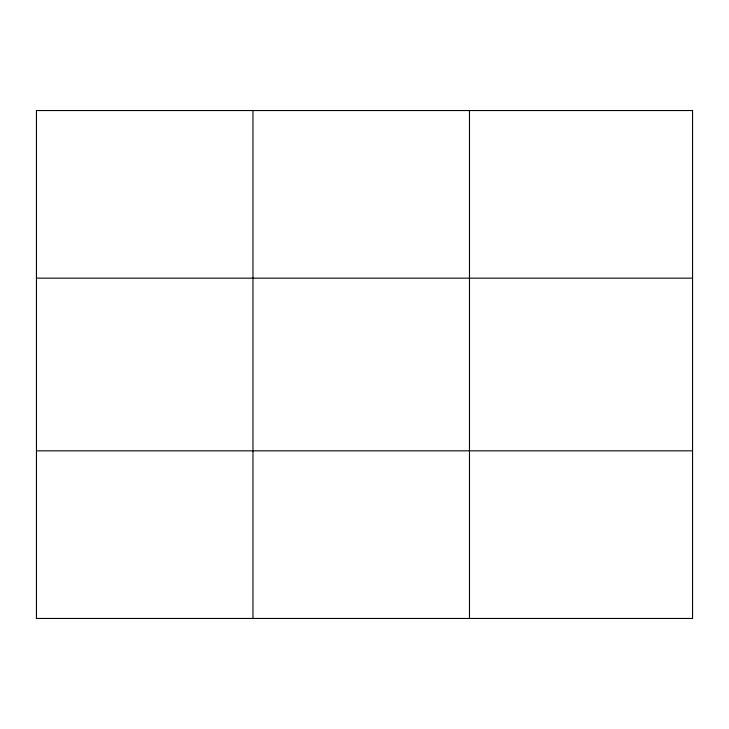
<?xml version="1.0" encoding="UTF-8"?>
<svg xmlns="http://www.w3.org/2000/svg" width="729" height="729" viewBox="0 0 729 729"><rect width="100%" height="100%" fill="white"/><g stroke="black" fill="none" stroke-linecap="round" stroke-linejoin="round"><path stroke-width="1.09" d="M252.963 618.456L252.963 110.544M469.476 618.456L469.476 110.544M36.45 278.159L692.55 278.159M36.45 450.841L692.55 450.841M692.55 110.544L692.55 618.456L36.45 618.456L36.45 110.544L692.55 110.544"/></g></svg>
